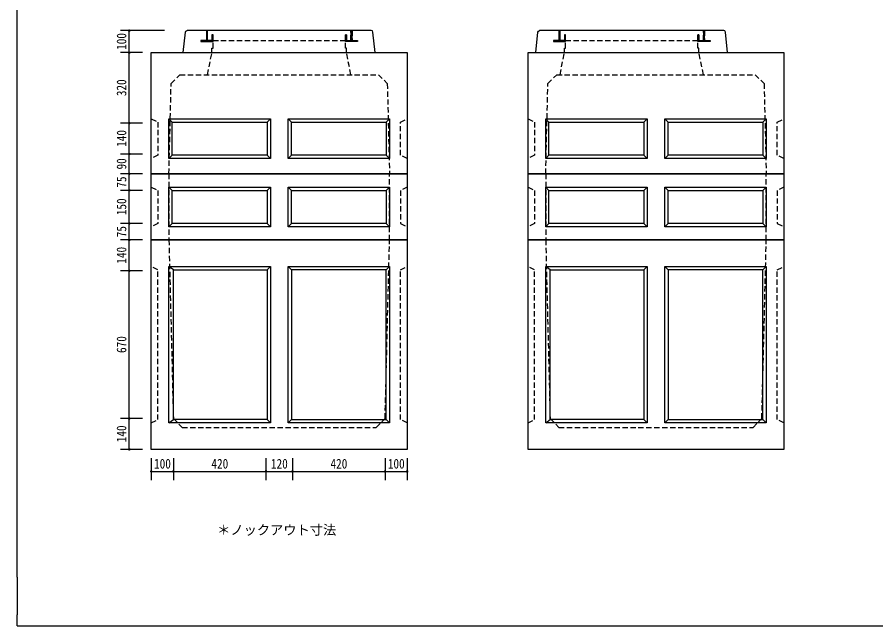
# Model space of a CAD drawing. Units: millimetres, scale not verified. Extents: x -3704 to 3796, y -2790 to 2696.
# Drawn here: x -3704 to 189, y -2790 to -29 of the extents above; entities that cross this region are included whole.
import ezdxf
from ezdxf.enums import TextEntityAlignment as Align

# ---------------------------------------------------------------- set-up
doc = ezdxf.new("R2010")
doc.units = ezdxf.units.MM
doc.header["$LTSCALE"] = 20
doc.linetypes.add('DASHED1', pattern=[1.8, 1.2, -0.6])
doc.layers.add('0-0_レイヤ_1', color=7, linetype='Continuous')
doc.layers.add('0-9_レイヤ10', color=7, linetype='Continuous')
doc.styles.add('HG丸ｺﾞｼｯｸM-PRO', font='')
doc.styles.add('ＭＳ ゴシック', font='')
doc.styles.get('HG丸ｺﾞｼｯｸM-PRO').set_extended_font_data('HG丸ｺﾞｼｯｸM-PRO')
doc.styles.get('ＭＳ ゴシック').set_extended_font_data('MS Gothic')

msp = doc.modelspace()

# ---------------------------------------------------------------- hatches: boundary and pattern name
at = {"layer": '0-9_レイヤ10'}
for points in [[(-3190.12, -90, 1), (-3202.12, -90, 1)], [(-3190.12, -190, 1), (-3202.12, -190, 1)], [(-3190.12, -510, 1), (-3202.12, -510, 1)], [(-3190.12, -650, 1), (-3202.12, -650, 1)], [(-3190.12, -740, 1), (-3202.12, -740, 1)], [(-3190.12, -815, 1), (-3202.12, -815, 1)], [(-3190.12, -965, 1), (-3202.12, -965, 1)], [(-3190.12, -1040, 1), (-3202.12, -1040, 1)], [(-3190.12, -1180, 1), (-3202.12, -1180, 1)], [(-3190.12, -1850, 1), (-3202.12, -1850, 1)], [(-3190.12, -1990, 1), (-3202.12, -1990, 1)], [(-3090.12, -2090, 1), (-3102.12, -2090, 1)], [(-2990.12, -2090, 1), (-3002.12, -2090, 1)], [(-2570.12, -2090, 1), (-2582.12, -2090, 1)], [(-2450.12, -2090, 1), (-2462.12, -2090, 1)], [(-2030.12, -2090, 1), (-2042.12, -2090, 1)], [(-1930.12, -2090, 1), (-1942.12, -2090, 1)]]:
    msp.add_hatch(color=256, dxfattribs=at).paths.add_polyline_path(points)

# ---------------------------------------------------------------- linework, layer by layer
at = {"layer": '0-0_レイヤ_1'}
for p, q in [((-3704.12, -2568.82), (-3704.12, 2646.47)), ((-2951.12, -190), (-2941.12, -97.5)), ((-2098.62, -90), (-2933.62, -90)), ((-2846.12, -90), (-2846.12, -135)), ((-2841.12, -90), (-2846.12, -90)), ((-2846.12, -92), (-2841.12, -92)), ((-2846.12, -94), (-2841.12, -94)), ((-2846.12, -96), (-2841.12, -96)), ((-2846.12, -98), (-2841.12, -98)), ((-2846.12, -100), (-2841.12, -100)), ((-2846.12, -102), (-2841.12, -102)), ((-2846.12, -104), (-2841.12, -104)), ((-2846.12, -106), (-2841.12, -106)), ((-2846.12, -108), (-2841.12, -108)), ((-2846.12, -110), (-2841.12, -110)), ((-2846.12, -112), (-2841.12, -112)), ((-2846.12, -114), (-2841.12, -114)), ((-2846.12, -116), (-2841.12, -116)), ((-2841.12, -135), (-2841.12, -90)), ((-2821.12, -110), (-2816.12, -110)), ((-2821.12, -110), (-2821.12, -140)), ((-2816.12, -110), (-2821.12, -110)), ((-2821.12, -112), (-2816.12, -112)), ((-2821.12, -114), (-2816.12, -114)), ((-2821.12, -116), (-2816.12, -116)), ((-2816.12, -140), (-2816.12, -110)), ((-2216.12, -110), (-2211.12, -110)), ((-2216.12, -110), (-2216.12, -135)), ((-2211.12, -110), (-2216.12, -110)), ((-2216.12, -112), (-2211.12, -112)), ((-2216.12, -114), (-2211.12, -114)), ((-2216.12, -116), (-2211.12, -116)), ((-2211.12, -135), (-2211.12, -110)), ((-2191.12, -90), (-2191.12, -135)), ((-2186.12, -90), (-2191.12, -90)), ((-2191.12, -92), (-2186.12, -92)), ((-2191.12, -94), (-2186.12, -94)), ((-2191.12, -96), (-2186.12, -96)), ((-2191.12, -98), (-2186.12, -98)), ((-2191.12, -100), (-2186.12, -100)), ((-2191.12, -102), (-2186.12, -102)), ((-2191.12, -104), (-2186.12, -104)), ((-2191.12, -106), (-2186.12, -106)), ((-2191.12, -108), (-2186.12, -108)), ((-2191.12, -110), (-2186.12, -110)), ((-2191.12, -112), (-2186.12, -112)), ((-2191.12, -114), (-2186.12, -114)), ((-2191.12, -116), (-2186.12, -116)), ((-2186.12, -135), (-2186.12, -90)), ((-2081.12, -190), (-2091.12, -97.5)), ((-1353.12, -190), (-1343.12, -97.5)), ((-500.62, -90), (-1335.62, -90)), ((-1248.12, -90), (-1248.12, -135)), ((-1243.12, -90), (-1248.12, -90)), ((-1248.12, -92), (-1243.12, -92)), ((-1248.12, -94), (-1243.12, -94)), ((-1248.12, -96), (-1243.12, -96)), ((-1248.12, -98), (-1243.12, -98)), ((-1248.12, -100), (-1243.12, -100)), ((-1248.12, -102), (-1243.12, -102)), ((-1248.12, -104), (-1243.12, -104)), ((-1248.12, -106), (-1243.12, -106)), ((-1248.12, -108), (-1243.12, -108)), ((-1248.12, -110), (-1243.12, -110)), ((-1248.12, -112), (-1243.12, -112)), ((-1248.12, -114), (-1243.12, -114)), ((-1248.12, -116), (-1243.12, -116)), ((-1243.12, -135), (-1243.12, -90)), ((-1223.12, -110), (-1218.12, -110)), ((-1223.12, -110), (-1223.12, -140)), ((-1218.12, -110), (-1223.12, -110)), ((-1223.12, -112), (-1218.12, -112)), ((-1223.12, -114), (-1218.12, -114)), ((-1223.12, -116), (-1218.12, -116)), ((-1218.12, -140), (-1218.12, -110)), ((-618.12, -110), (-613.12, -110)), ((-618.12, -110), (-618.12, -135)), ((-613.12, -110), (-618.12, -110)), ((-618.12, -112), (-613.12, -112)), ((-618.12, -114), (-613.12, -114)), ((-618.12, -116), (-613.12, -116)), ((-613.12, -135), (-613.12, -110)), ((-593.12, -90), (-593.12, -135)), ((-588.12, -90), (-593.12, -90)), ((-593.12, -92), (-588.12, -92)), ((-593.12, -94), (-588.12, -94)), ((-593.12, -96), (-588.12, -96)), ((-593.12, -98), (-588.12, -98)), ((-593.12, -100), (-588.12, -100)), ((-593.12, -102), (-588.12, -102)), ((-593.12, -104), (-588.12, -104)), ((-593.12, -106), (-588.12, -106)), ((-593.12, -108), (-588.12, -108)), ((-593.12, -110), (-588.12, -110)), ((-593.12, -112), (-588.12, -112)), ((-593.12, -114), (-588.12, -114)), ((-593.12, -116), (-588.12, -116)), ((-588.12, -135), (-588.12, -90)), ((-483.12, -190), (-493.12, -97.5)), ((-2871.12, -135), (-2871.12, -140)), ((-2821.12, -135), (-2871.12, -135)), ((-2871.12, -136), (-2821.12, -136)), ((-2871.12, -138), (-2821.12, -138)), ((-2871.12, -140), (-2821.12, -140)), ((-2871.12, -140), (-2821.12, -140)), ((-2846.12, -118), (-2841.12, -118)), ((-2846.12, -120), (-2841.12, -120)), ((-2846.12, -122), (-2841.12, -122)), ((-2846.12, -124), (-2841.12, -124)), ((-2846.12, -126), (-2841.12, -126)), ((-2846.12, -128), (-2841.12, -128)), ((-2846.12, -130), (-2841.12, -130)), ((-2846.12, -132), (-2841.12, -132)), ((-2846.12, -134), (-2841.12, -134)), ((-2821.12, -118), (-2816.12, -118)), ((-2821.12, -120), (-2816.12, -120)), ((-2821.12, -122), (-2816.12, -122)), ((-2821.12, -124), (-2816.12, -124)), ((-2821.12, -126), (-2816.12, -126)), ((-2821.12, -128), (-2816.12, -128)), ((-2821.12, -130), (-2816.12, -130)), ((-2821.12, -132), (-2816.12, -132)), ((-2821.12, -134), (-2816.12, -134)), ((-2821.12, -136), (-2816.12, -136)), ((-2821.12, -138), (-2816.12, -138)), ((-2821.12, -140), (-2816.12, -140)), ((-2821.12, -140), (-2816.12, -140)), ((-2216.12, -118), (-2211.12, -118)), ((-2216.12, -120), (-2211.12, -120)), ((-2216.12, -122), (-2211.12, -122)), ((-2216.12, -124), (-2211.12, -124)), ((-2216.12, -126), (-2211.12, -126)), ((-2216.12, -128), (-2211.12, -128)), ((-2216.12, -130), (-2211.12, -130)), ((-2216.12, -132), (-2211.12, -132)), ((-2216.12, -134), (-2211.12, -134)), ((-2216.12, -140), (-2216.12, -135)), ((-2216.12, -135), (-2161.12, -135)), ((-2216.12, -135), (-2211.12, -135)), ((-2216.12, -136), (-2161.12, -136)), ((-2216.12, -138), (-2161.12, -138)), ((-2161.12, -140), (-2216.12, -140)), ((-2191.12, -118), (-2186.12, -118)), ((-2191.12, -120), (-2186.12, -120)), ((-2191.12, -122), (-2186.12, -122)), ((-2191.12, -124), (-2186.12, -124)), ((-2191.12, -126), (-2186.12, -126)), ((-2191.12, -128), (-2186.12, -128)), ((-2191.12, -130), (-2186.12, -130)), ((-2191.12, -132), (-2186.12, -132)), ((-2191.12, -134), (-2186.12, -134)), ((-2191.12, -135), (-2186.12, -135)), ((-2161.12, -135), (-2161.12, -140)), ((-1273.12, -135), (-1273.12, -140)), ((-1223.12, -135), (-1273.12, -135)), ((-1273.12, -136), (-1223.12, -136)), ((-1273.12, -138), (-1223.12, -138)), ((-1273.12, -140), (-1223.12, -140)), ((-1273.12, -140), (-1223.12, -140)), ((-1248.12, -118), (-1243.12, -118)), ((-1248.12, -120), (-1243.12, -120)), ((-1248.12, -122), (-1243.12, -122)), ((-1248.12, -124), (-1243.12, -124)), ((-1248.12, -126), (-1243.12, -126)), ((-1248.12, -128), (-1243.12, -128)), ((-1248.12, -130), (-1243.12, -130)), ((-1248.12, -132), (-1243.12, -132)), ((-1248.12, -134), (-1243.12, -134)), ((-1223.12, -118), (-1218.12, -118)), ((-1223.12, -120), (-1218.12, -120)), ((-1223.12, -122), (-1218.12, -122)), ((-1223.12, -124), (-1218.12, -124)), ((-1223.12, -126), (-1218.12, -126)), ((-1223.12, -128), (-1218.12, -128)), ((-1223.12, -130), (-1218.12, -130)), ((-1223.12, -132), (-1218.12, -132)), ((-1223.12, -134), (-1218.12, -134)), ((-1223.12, -136), (-1218.12, -136)), ((-1223.12, -138), (-1218.12, -138)), ((-1223.12, -140), (-1218.12, -140)), ((-1223.12, -140), (-1218.12, -140)), ((-618.12, -118), (-613.12, -118)), ((-618.12, -120), (-613.12, -120)), ((-618.12, -122), (-613.12, -122)), ((-618.12, -124), (-613.12, -124)), ((-618.12, -126), (-613.12, -126)), ((-618.12, -128), (-613.12, -128)), ((-618.12, -130), (-613.12, -130)), ((-618.12, -132), (-613.12, -132)), ((-618.12, -134), (-613.12, -134)), ((-618.12, -140), (-618.12, -135)), ((-618.12, -135), (-563.12, -135)), ((-618.12, -135), (-613.12, -135)), ((-618.12, -136), (-563.12, -136)), ((-618.12, -138), (-563.12, -138)), ((-563.12, -140), (-618.12, -140)), ((-593.12, -118), (-588.12, -118)), ((-593.12, -120), (-588.12, -120)), ((-593.12, -122), (-588.12, -122)), ((-593.12, -124), (-588.12, -124)), ((-593.12, -126), (-588.12, -126)), ((-593.12, -128), (-588.12, -128)), ((-593.12, -130), (-588.12, -130)), ((-593.12, -132), (-588.12, -132)), ((-593.12, -134), (-588.12, -134)), ((-593.12, -135), (-588.12, -135)), ((-563.12, -135), (-563.12, -140)), ((-3001.12, -505), (-3016.12, -490)), ((-2571.12, -505), (-2556.12, -490)), ((-2476.12, -490), (-2461.12, -505)), ((-2016.12, -490), (-2031.12, -505)), ((-1293.12, -505), (-1308.12, -490)), ((-863.12, -505), (-848.12, -490)), ((-768.12, -490), (-753.12, -505)), ((-308.12, -490), (-323.12, -505)), ((-2556.12, -670), (-2571.12, -655)), ((-2016.12, -670), (-2031.12, -655)), ((-848.12, -670), (-863.12, -655)), ((-308.12, -670), (-323.12, -655)), ((-1936.12, -740), (-3096.12, -740)), ((-3096.12, -740), (-1936.12, -740)), ((-228.12, -740), (-1388.12, -740)), ((-228.12, -740), (-1388.12, -740)), ((-1388.12, -740), (-228.12, -740)), ((-1388.12, -740), (-228.12, -740)), ((-2571.12, -815), (-2556.12, -800)), ((-2031.12, -815), (-2016.12, -800)), ((-863.12, -815), (-848.12, -800)), ((-323.12, -815), (-308.12, -800)), ((-3016.12, -980), (-3001.12, -965)), ((-2556.12, -980), (-2571.12, -965)), ((-2476.12, -980), (-2461.12, -965)), ((-2016.12, -980), (-2031.12, -965)), ((-1308.12, -980), (-1293.12, -965)), ((-848.12, -980), (-863.12, -965)), ((-768.12, -980), (-753.12, -965)), ((-308.12, -980), (-323.12, -965)), ((-3096.12, -1040), (-1936.12, -1040)), ((-1388.12, -1040), (-228.12, -1040)), ((-2996.12, -1175), (-3016.12, -1160)), ((-2571.12, -1175), (-2556.12, -1160)), ((-2461.12, -1175), (-2476.12, -1160)), ((-2031.12, -1175), (-2016.12, -1160)), ((-1288.12, -1175), (-1308.12, -1160)), ((-863.12, -1175), (-848.12, -1160)), ((-753.12, -1175), (-768.12, -1160)), ((-323.12, -1175), (-308.12, -1160)), ((-2556.12, -1870), (-2571.12, -1855)), ((-2016.12, -1870), (-2031.12, -1855)), ((-848.12, -1870), (-863.12, -1855)), ((-308.12, -1870), (-323.12, -1855)), ((-3704.12, -2568.82), (-3704.12, -2740.32)), ((-3704.12, -2790.32), (-3704.12, -2740.32)), ((-3704.12, -2790.32), (-3532.94, -2790.32))]:
    msp.add_line(p, q, dxfattribs=at)
at = {"layer": '0-0_レイヤ_1', "linetype": 'DASHED1'}
for p, q in [((-2846.12, -90), (-2846.12, -135)), ((-2841.12, -90), (-2846.12, -90)), ((-2841.12, -135), (-2841.12, -90)), ((-2821.12, -110), (-2821.12, -135)), ((-2816.12, -110), (-2821.12, -110)), ((-2816.12, -170), (-2816.12, -110)), ((-2216.12, -110), (-2211.12, -110)), ((-2216.12, -170), (-2216.12, -110)), ((-2211.12, -110), (-2211.12, -135)), ((-2191.12, -90), (-2186.12, -90)), ((-2191.12, -135), (-2191.12, -90)), ((-2186.12, -90), (-2186.12, -135)), ((-1248.12, -90), (-1248.12, -135)), ((-1243.12, -90), (-1248.12, -90)), ((-1243.12, -135), (-1243.12, -90)), ((-1223.12, -110), (-1223.12, -135)), ((-1218.12, -110), (-1223.12, -110)), ((-1218.12, -170), (-1218.12, -110)), ((-618.12, -110), (-613.12, -110)), ((-618.12, -170), (-618.12, -110)), ((-613.12, -110), (-613.12, -135)), ((-593.12, -90), (-588.12, -90)), ((-593.12, -135), (-593.12, -90)), ((-588.12, -90), (-588.12, -135)), ((-2871.12, -135), (-2871.12, -140)), ((-2846.12, -135), (-2871.12, -135)), ((-2871.12, -140), (-2816.12, -140)), ((-2821.12, -135), (-2841.12, -135)), ((-2816.12, -135), (-2216.12, -135)), ((-2161.12, -140), (-2216.12, -140)), ((-2211.12, -135), (-2191.12, -135)), ((-2186.12, -135), (-2161.12, -135)), ((-2161.12, -135), (-2161.12, -140)), ((-1273.12, -135), (-1273.12, -140)), ((-1248.12, -135), (-1273.12, -135)), ((-1273.12, -140), (-1218.12, -140)), ((-1223.12, -135), (-1243.12, -135)), ((-1218.12, -135), (-618.12, -135)), ((-563.12, -140), (-618.12, -140)), ((-613.12, -135), (-593.12, -135)), ((-588.12, -135), (-563.12, -135)), ((-563.12, -135), (-563.12, -140)), ((-2841.12, -290), (-2821.12, -190)), ((-2821.12, -170), (-2816.12, -170)), ((-2821.12, -190), (-2821.12, -170)), ((-2211.12, -170), (-2216.12, -170)), ((-2211.12, -190), (-2211.12, -170)), ((-2191.12, -290), (-2211.12, -190)), ((-1243.12, -290), (-1223.12, -190)), ((-1223.12, -170), (-1218.12, -170)), ((-1223.12, -190), (-1223.12, -170)), ((-613.12, -170), (-618.12, -170)), ((-613.12, -190), (-613.12, -170)), ((-593.12, -290), (-613.12, -190)), ((-3016.12, -740), (-3016.12, -1040)), ((-2016.12, -1040), (-2016.12, -740)), ((-1308.12, -740), (-1308.12, -1040)), ((-308.12, -1040), (-308.12, -740))]:
    msp.add_line(p, q, dxfattribs=at)
at = {"layer": '0-0_レイヤ_1'}
for points in [[(-2941.12, -97.5), (-2939.11, -92.18), (-2933.62, -90)], [(-2091.12, -97.5), (-2093.57, -91.85), (-2098.62, -90)], [(-1343.12, -97.5), (-1341.11, -92.18), (-1335.62, -90)], [(-493.12, -97.5), (-495.57, -91.85), (-500.62, -90)], [(-3016.12, -670), (-3001.12, -655), (-3001.12, -505), (-2571.12, -505), (-2571.12, -655), (-3001.12, -655)], [(-2476.12, -670), (-2476.12, -490), (-2016.12, -490), (-2016.12, -670), (-2476.12, -670), (-2461.12, -655), (-2461.12, -505), (-2031.12, -505), (-2031.12, -655), (-2461.12, -655)], [(-1308.12, -670), (-1293.12, -655), (-1293.12, -505), (-863.12, -505), (-863.12, -655), (-1293.12, -655)], [(-768.12, -670), (-768.12, -490), (-308.12, -490), (-308.12, -670), (-768.12, -670), (-753.12, -655), (-753.12, -505), (-323.12, -505), (-323.12, -655), (-753.12, -655)], [(-1936.12, -740), (-3096.12, -740), (-1936.12, -740)], [(-3016.12, -800), (-3001.12, -815), (-2571.12, -815), (-2571.12, -965), (-3001.12, -965), (-3001.12, -815)], [(-2476.12, -800), (-2461.12, -815), (-2031.12, -815), (-2031.12, -965), (-2461.12, -965), (-2461.12, -815)], [(-1308.12, -800), (-1293.12, -815), (-863.12, -815), (-863.12, -965), (-1293.12, -965), (-1293.12, -815)], [(-768.12, -800), (-753.12, -815), (-323.12, -815), (-323.12, -965), (-753.12, -965), (-753.12, -815)], [(-1936.12, -1040), (-3096.12, -1040), (-1936.12, -1040)], [(-228.12, -1040), (-1388.12, -1040), (-228.12, -1040)], [(-3016.12, -1870), (-2996.12, -1855), (-2996.12, -1175), (-2571.12, -1175), (-2571.12, -1855), (-2996.12, -1855)], [(-2476.12, -1870), (-2461.12, -1855), (-2031.12, -1855), (-2031.12, -1175), (-2461.12, -1175), (-2461.12, -1855)], [(-1308.12, -1870), (-1288.12, -1855), (-1288.12, -1175), (-863.12, -1175), (-863.12, -1855), (-1288.12, -1855)], [(-768.12, -1870), (-753.12, -1855), (-323.12, -1855), (-323.12, -1175), (-753.12, -1175), (-753.12, -1855)], [(-3532.94, -2790.32), (3545.88, -2790.32), (3795.88, -2790.32), (3795.88, -2740.32)]]:
    msp.add_lwpolyline(points, dxfattribs=at)
for points in [[(-3096.12, -740), (-3096.12, -190), (-1936.12, -190), (-1936.12, -740)], [(-1388.12, -740), (-1388.12, -190), (-228.12, -190), (-228.12, -740)], [(-3016.12, -670), (-3016.12, -490), (-2556.12, -490), (-2556.12, -670)], [(-1308.12, -670), (-1308.12, -490), (-848.12, -490), (-848.12, -670)], [(-3096.12, -1040), (-3096.12, -740), (-1936.12, -740), (-1936.12, -1040)], [(-1388.12, -1040), (-1388.12, -740), (-228.12, -740), (-228.12, -1040)], [(-3016.12, -800), (-2556.12, -800), (-2556.12, -980), (-3016.12, -980)], [(-2476.12, -800), (-2016.12, -800), (-2016.12, -980), (-2476.12, -980)], [(-1308.12, -800), (-848.12, -800), (-848.12, -980), (-1308.12, -980)], [(-768.12, -800), (-308.12, -800), (-308.12, -980), (-768.12, -980)], [(-1936.12, -1990), (-3096.12, -1990), (-3096.12, -1040), (-1936.12, -1040)], [(-228.12, -1990), (-1388.12, -1990), (-1388.12, -1040), (-228.12, -1040)], [(-3016.12, -1870), (-3016.12, -1160), (-2556.12, -1160), (-2556.12, -1870)], [(-2476.12, -1870), (-2476.12, -1160), (-2016.12, -1160), (-2016.12, -1870)], [(-1308.12, -1870), (-1308.12, -1160), (-848.12, -1160), (-848.12, -1870)], [(-768.12, -1870), (-768.12, -1160), (-308.12, -1160), (-308.12, -1870)]]:
    msp.add_lwpolyline(points, close=True, dxfattribs=at)
at = {"layer": '0-0_レイヤ_1', "linetype": 'DASHED1'}
for points in [[(-3016.12, -740), (-3006.12, -330), (-2966.12, -290), (-2066.12, -290), (-2026.12, -330), (-2016.12, -740)], [(-1308.12, -740), (-1298.12, -330), (-1258.12, -290), (-358.12, -290), (-318.12, -330), (-308.12, -740)], [(-3096.12, -490), (-3066.12, -505), (-3066.12, -655), (-3096.12, -670)], [(-1936.12, -670), (-1966.12, -655), (-1966.12, -505), (-1936.12, -490)], [(-1388.12, -490), (-1358.12, -505), (-1358.12, -655), (-1388.12, -670)], [(-228.12, -670), (-258.12, -655), (-258.12, -505), (-228.12, -490)], [(-3096.12, -800), (-3066.12, -815), (-3066.12, -965), (-3096.12, -980)], [(-1936.12, -800), (-1966.12, -815), (-1966.12, -965), (-1936.12, -980)], [(-1388.12, -800), (-1358.12, -815), (-1358.12, -965), (-1388.12, -980)], [(-228.12, -800), (-258.12, -815), (-258.12, -965), (-228.12, -980)], [(-3016.12, -1040), (-2996.12, -1850), (-2956.12, -1890), (-2076.12, -1890), (-2036.12, -1850), (-2016.12, -1040)], [(-1308.12, -1040), (-1288.12, -1850), (-1248.12, -1890), (-368.12, -1890), (-328.12, -1850), (-308.12, -1040)], [(-3096.12, -1870), (-3066.12, -1855), (-3066.12, -1175), (-3096.12, -1160)], [(-1936.12, -1870), (-1966.12, -1855), (-1966.12, -1175), (-1936.12, -1160)], [(-1388.12, -1870), (-1358.12, -1855), (-1358.12, -1175), (-1388.12, -1160)], [(-228.12, -1870), (-258.12, -1855), (-258.12, -1175), (-228.12, -1160)]]:
    msp.add_lwpolyline(points, dxfattribs=at)
at = {"layer": '0-9_レイヤ10'}
for p, q in [((-3036.12, -90), (-3236.12, -90)), ((-3196.12, -190), (-3196.12, -90)), ((-3136.12, -190), (-3236.12, -190)), ((-3196.12, -510), (-3196.12, -190)), ((-3136.12, -510), (-3236.12, -510)), ((-3196.12, -650), (-3196.12, -510)), ((-3136.12, -650), (-3236.12, -650)), ((-3196.12, -740), (-3196.12, -650)), ((-3136.12, -740), (-3236.12, -740)), ((-3196.12, -815), (-3196.12, -740)), ((-3136.12, -815), (-3236.12, -815)), ((-3196.12, -965), (-3196.12, -815)), ((-3136.12, -965), (-3236.12, -965)), ((-3196.12, -1040), (-3196.12, -965)), ((-3136.12, -1040), (-3236.12, -1040)), ((-3196.12, -1180), (-3196.12, -1040)), ((-3136.12, -1180), (-3236.12, -1180)), ((-3196.12, -1850), (-3196.12, -1180)), ((-3136.12, -1850), (-3236.12, -1850)), ((-3196.12, -1990), (-3196.12, -1850)), ((-3136.12, -1990), (-3236.12, -1990)), ((-3096.12, -2030), (-3096.12, -2130)), ((-2996.12, -2030), (-2996.12, -2130)), ((-2576.12, -2030), (-2576.12, -2130)), ((-2456.12, -2030), (-2456.12, -2130)), ((-2036.12, -2030), (-2036.12, -2130)), ((-1936.12, -2030), (-1936.12, -2130)), ((-3096.12, -2090), (-2996.12, -2090)), ((-2996.12, -2090), (-2576.12, -2090)), ((-2576.12, -2090), (-2456.12, -2090)), ((-2456.12, -2090), (-2036.12, -2090)), ((-2036.12, -2090), (-1936.12, -2090))]:
    msp.add_line(p, q, dxfattribs=at)

# ---------------------------------------------------------------- texts
at = {"layer": '0-9_レイヤ10', "style": 'ＭＳ ゴシック', "width": 0.85}
for s, p in [('100', (-3196.12, -177.5)), ('320', (-3196.12, -387.5)), ('140', (-3196.12, -617.5)), ('90', (-3196.12, -720)), ('75', (-3196.12, -802.5)), ('150', (-3196.12, -927.5)), ('75', (-3196.12, -1027.5)), ('140', (-3196.12, -1147.5)), ('670', (-3196.12, -1552.5)), ('140', (-3196.12, -1957.5))]:
    msp.add_text(s, height=43.99, rotation=90, dxfattribs=at).set_placement(p, align=Align.BOTTOM_LEFT)
for s, p in [('100', (-3083.62, -2090)), ('420', (-2823.62, -2090)), ('120', (-2553.62, -2090)), ('420', (-2283.62, -2090)), ('100', (-2023.62, -2090))]:
    msp.add_text(s, height=43.99, dxfattribs=at).set_placement(p, align=Align.BOTTOM_LEFT)
at = {"layer": '0-9_レイヤ10', "style": 'HG丸ｺﾞｼｯｸM-PRO'}
msp.add_text('＊ノックアウト寸法', height=43.99, dxfattribs=at).set_placement((-2797.61, -2390.43), align=Align.BOTTOM_LEFT)

doc.saveas('drawing.dxf')
